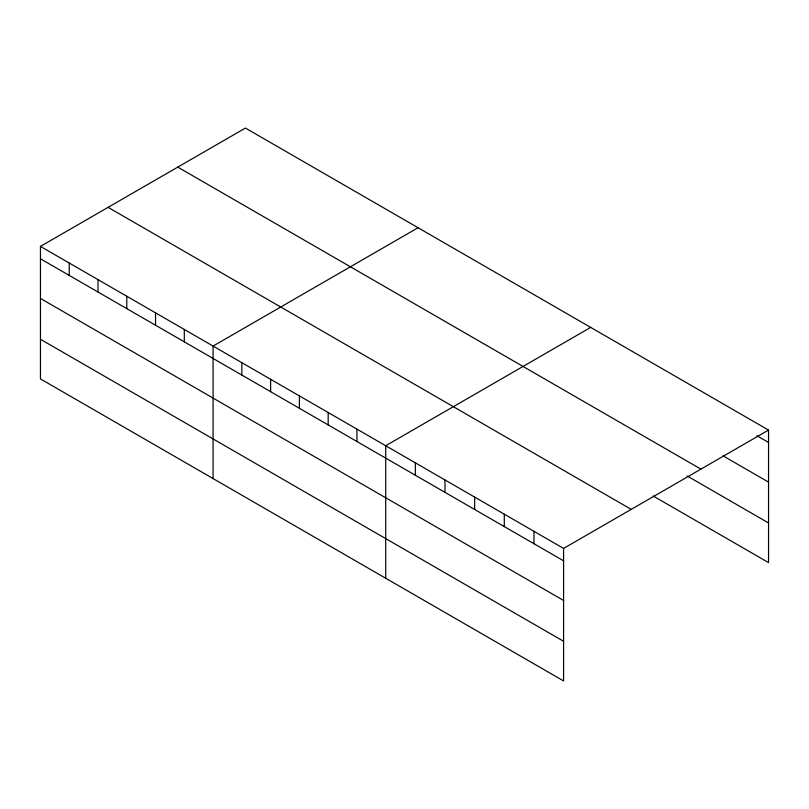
<?xml version="1.0" encoding="UTF-8"?>
<svg xmlns="http://www.w3.org/2000/svg" width="809" height="809" viewBox="0 0 809 809"><rect width="100%" height="100%" fill="white"/><g stroke="black" fill="none" stroke-linecap="round" stroke-linejoin="round"><path stroke-width="1.21" d="M563.58 600.46L563.58 548.431L40.45 246.401L40.45 378.915L563.58 680.935L563.58 600.46L40.45 298.43M653.146 495.978L768.55 562.599L768.55 430.085L245.42 128.065L40.45 246.401M418.051 227.733L213.08 346.07L213.08 478.584M590.681 327.402L385.711 445.739L385.711 578.253M563.58 548.431L768.55 430.085M756.9 435.758L768.55 442.483M723.024 455.841L768.55 482.124M177.778 167.119L700.907 469.139M687.033 475.894L768.55 522.958M108.093 207.347L631.222 509.377M40.45 258.789L563.58 560.819M40.45 339.274L563.58 641.294M533.94 531.311L533.94 543.709M504.29 514.2L504.29 526.588M474.65 497.08L474.65 509.478M445.001 479.97L445.001 492.357M415.361 462.849L415.361 475.247M356.941 429.124L356.941 441.522M328.171 412.519L328.171 424.907M299.401 395.904L299.401 408.292M270.631 379.29L270.631 391.687M241.851 362.685L241.851 375.073M184.31 329.455L184.31 341.853M155.54 312.85L155.54 325.238M126.77 296.236L126.77 308.623M97.99 279.621L97.99 292.019M69.22 263.016L69.22 275.404"/></g></svg>
